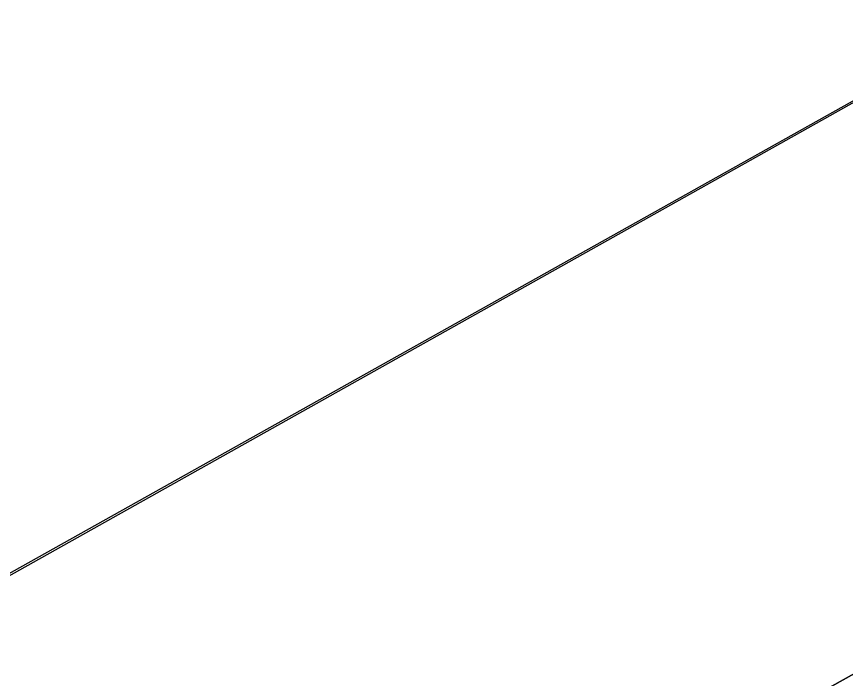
# Model space of a CAD drawing. Extents: x 390844 to 396105, y 6060704 to 6064255.
# Drawn here: x 393781.14 to 393811.12, y 6062438.63 to 6062462.59 of the extents above; entities that cross this region are included whole.
import ezdxf

# ---------------------------------------------------------------- set-up
doc = ezdxf.new("R2010")
doc.units = 0
doc.header["$LTSCALE"] = 5
doc.layers.add('F-RW', color=190, linetype='Continuous')

msp = doc.modelspace()

# ---------------------------------------------------------------- linework, layer by layer
at = {"layer": 'F-RW', "flags": 128}
for points in [[(393282.105, 6062162.747), (393340.73, 6062195.628), (393371.305, 6062212.73), (393661.896, 6062375.666), (393756.061, 6062428.474), (393884.279, 6062500.374), (393917.151, 6062538.054), (393923.432, 6062545.266), (393923.722, 6062545.585), (393936.856, 6062560.663), (393943.426, 6062568.193), (394018.271, 6062654.038), (394173.084, 6062650.334), (394238.336, 6062648.773)], [(394238.336, 6062648.773), (394173.084, 6062650.334), (394018.271, 6062654.038), (393943.417, 6062568.218), (393936.847, 6062560.687), (393923.713, 6062545.609), (393923.422, 6062545.294), (393917.139, 6062538.085), (393884.235, 6062500.39), (393755.931, 6062428.477), (393661.889, 6062375.707), (393371.305, 6062212.73), (393340.731, 6062195.669), (393282.106, 6062162.789)], [(394237.841, 6062630.784), (394172.663, 6062632.344), (394026.285, 6062635.847), (393956.994, 6062556.358), (393950.428, 6062548.825), (393937.29, 6062533.754), (393936.956, 6062533.371), (393930.719, 6062526.217), (393895.825, 6062486.188), (393791.396, 6062427.629), (393370.812, 6062191.822), (393340.236, 6062174.678), (393281.758, 6062141.889)], [(393281.758, 6062141.889), (393340.236, 6062174.678), (393370.812, 6062191.822), (393791.396, 6062427.629), (393895.825, 6062486.188), (393930.719, 6062526.217), (393936.956, 6062533.371), (393937.29, 6062533.754), (393950.428, 6062548.825), (393956.994, 6062556.358), (394026.285, 6062635.847), (394172.663, 6062632.344), (394237.841, 6062630.784)]]:
    msp.add_lwpolyline(points, dxfattribs=at)

doc.saveas('drawing.dxf')
